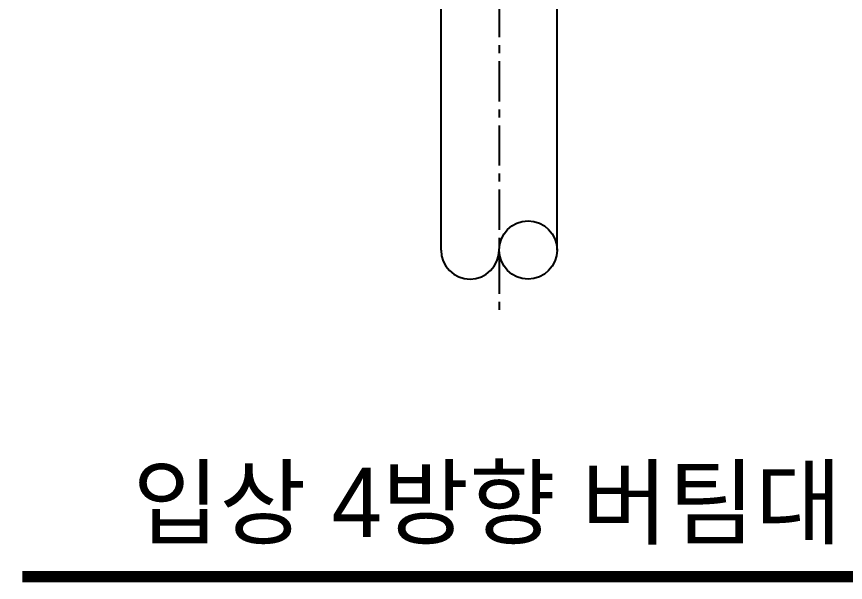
# Model space of a CAD drawing. Header units: millimetres. Extents: x 0 to 42050, y 0 to 29700.
# Drawn here: x 25923 to 28507, y 17420 to 19183 of the extents above; entities that cross this region are included whole.
import ezdxf
from ezdxf.enums import TextEntityAlignment as Align

# ---------------------------------------------------------------- set-up
doc = ezdxf.new("R2010")
doc.units = ezdxf.units.MM
doc.header["$LTSCALE"] = 50
doc.linetypes.add('CENTERX2', pattern=[4, 2.5, -0.5, 0.5, -0.5])
doc.styles.add('돋움', font='')
doc.styles.get('돋움').set_extended_font_data('Dotum')

msp = doc.modelspace()

# ---------------------------------------------------------------- linework, layer by layer
at = {"color": 1, "linetype": 'CENTERX2'}
msp.add_line((27427.2, 20243.6), (27427.2, 18258.4), dxfattribs=at)
for p, q in [((27246.2, 18455.5), (27246.2, 20105.2)), ((27608.2, 18455.5), (27608.2, 20105.2))]:
    msp.add_line(p, q)
at = {"color": 2, "const_width": 36, "elevation": 0}
msp.add_lwpolyline([(25941.3, 17437.6), (32224.9, 17437.6)], dxfattribs=at)
msp.add_circle((27517.7, 18455.5), 90.5)
msp.add_arc((27336.7, 18455.5), 90.5, 180, 0)

# ---------------------------------------------------------------- texts
at = {"color": 3, "style": '돋움'}
msp.add_text('입상 4방향 버팀대 설치 정면도(수평배관설치)', height=216, dxfattribs=at).set_placement((29053.8, 17669), align=Align.MIDDLE_CENTER)

doc.saveas('drawing.dxf')
